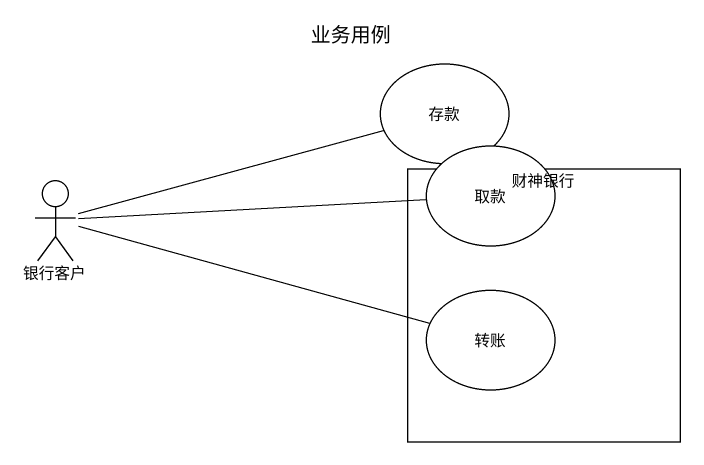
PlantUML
@startuml
title 业务用例
usecase 存款
usecase 取款
actor 银行客户
rectangle 财神银行 {
  usecase 转账
}
银行客户 -right- 存款
银行客户 -right- 取款
银行客户 -right- 转账
@enduml
